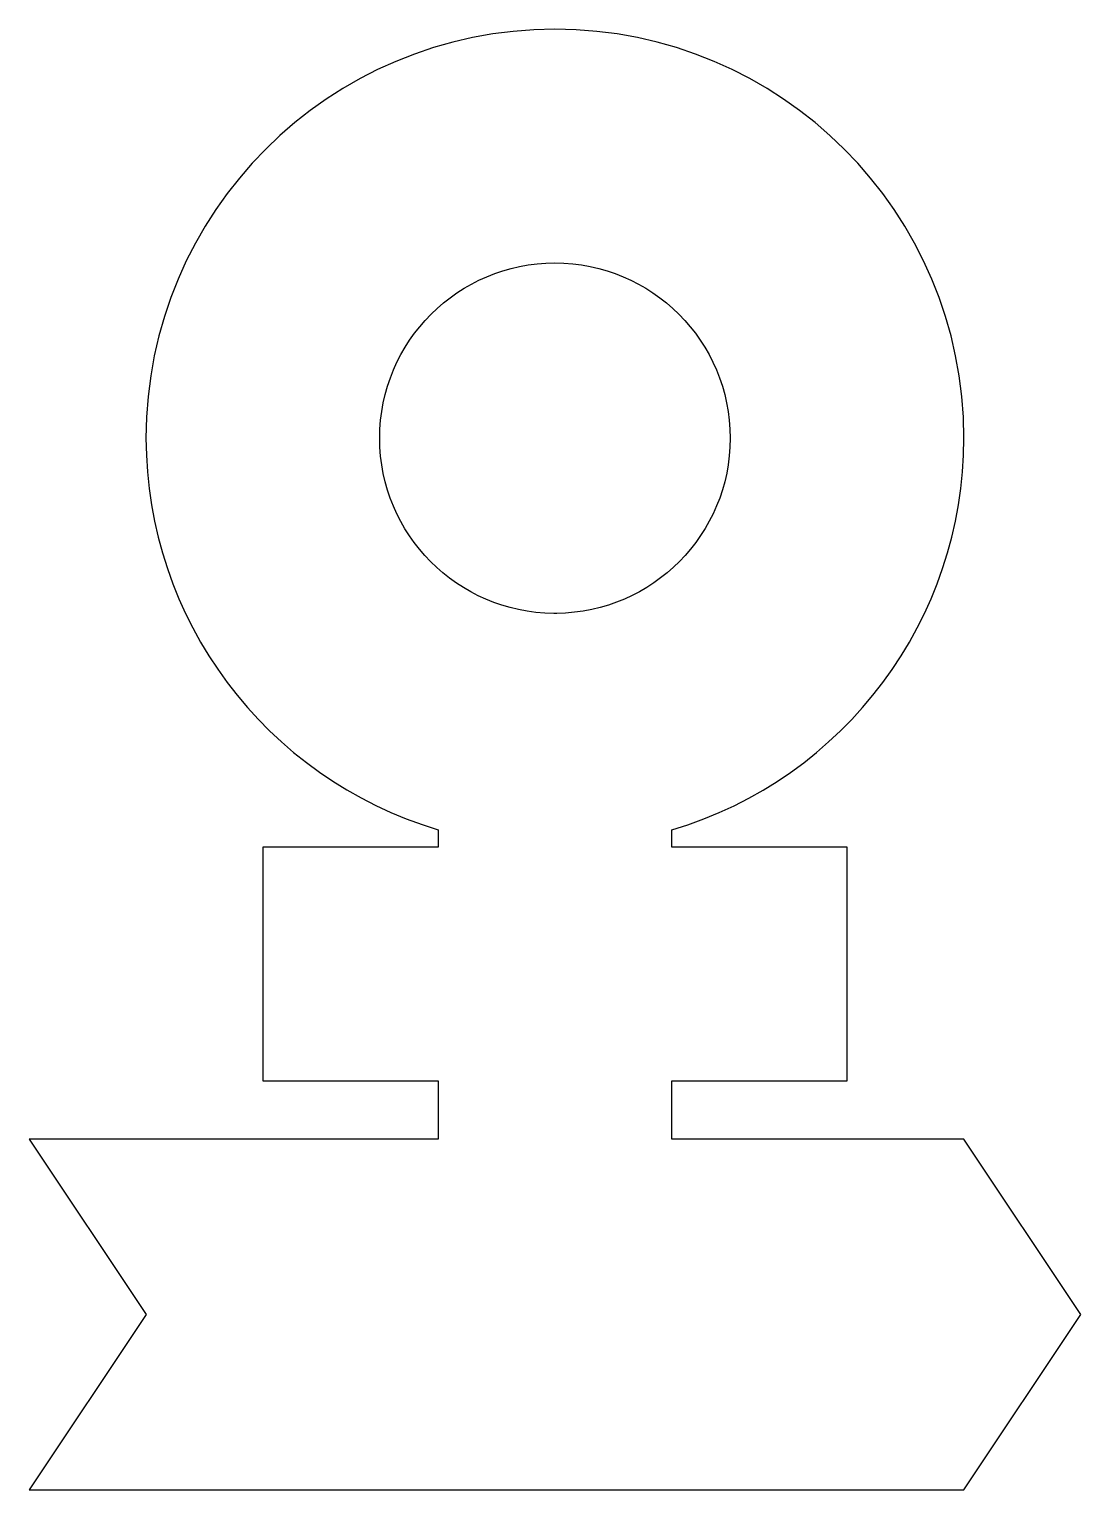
# Model space of a CAD drawing. Extents: x 0 to 9, y 0 to 12.5.
import ezdxf

# ---------------------------------------------------------------- set-up
doc = ezdxf.new("R2010")
doc.units = 0
doc.layers.add('Layer_1', color=7, linetype='CONTINUOUS')

msp = doc.modelspace()

# ---------------------------------------------------------------- linework, layer by layer
at = {"layer": 'Layer_1', "color": 7}
for p, q in [((4.499616, 12.500103), (4.499616, 12.500103)), ((4.49963, 10.500277), (4.499616, 10.500277)), ((4.5145, 7.500565), (4.489156, 7.500565)), ((3.499711, 5.649046), (3.499711, 5.500202)), ((5.500071, 5.500202), (5.500071, 5.647381)), ((3.499711, 5.500202), (1.999855, 5.500202)), ((1.999855, 5.500202), (1.999855, 3.500404)), ((6.99993, 5.500202), (5.500071, 5.500202)), ((6.99993, 3.500404), (6.99993, 5.500202)), ((1.999855, 3.500404), (3.499711, 3.500404)), ((3.499711, 3.500404), (3.499711, 3.000447)), ((5.500071, 3.000447), (5.500071, 3.500404)), ((5.500071, 3.500404), (6.99993, 3.500404)), ((3.499711, 3.000447), (0, 3.000447)), ((0, 3.000447), (0.999857, 1.500295)), ((7.999857, 3.000278), (5.500071, 3.000447)), ((8.999926, 1.500125), (7.999857, 3.000278)), ((0.999857, 1.500295), (0, 0.000171)), ((7.999857, 0.000001), (8.999926, 1.500125)), ((0, 0.000171), (7.999857, 0.000001))]:
    msp.add_line(p, q, dxfattribs=at)
for points in [[(4.499616, 12.500103), (2.56645, 12.500216), (0.999278, 10.933036), (0.9994, 8.99987)], [(7.999834, 8.99987), (7.999956, 10.933036), (6.432781, 12.500216), (4.499616, 12.500103)], [(2.999774, 8.99987), (2.999548, 9.828418), (3.671099, 10.50022), (4.49963, 10.500277)], [(4.499616, 10.500277), (5.328147, 10.50022), (5.9997, 9.828418), (5.999474, 8.99987)], [(0.9994, 8.99987), (1.000811, 7.453152), (2.017429, 6.090808), (3.499711, 5.649046)], [(4.489156, 7.500565), (3.665149, 7.506492), (3.000135, 8.175838), (2.999774, 8.99987)], [(5.999474, 8.99987), (5.999192, 8.17756), (5.336783, 7.508806), (4.5145, 7.500565)], [(5.500071, 5.647381), (6.982722, 6.089538), (7.999154, 7.4527), (7.999834, 8.99987)]]:
    msp.add_open_spline(points, degree=3, dxfattribs=at)

doc.saveas('drawing.dxf')
